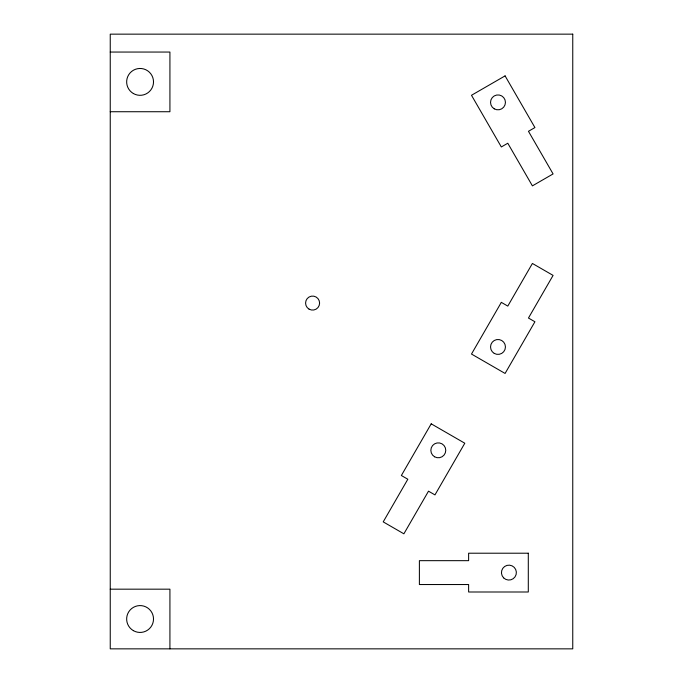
<?xml version="1.0" encoding="UTF-8"?>
<svg xmlns="http://www.w3.org/2000/svg" width="683" height="683" viewBox="0 0 683 683"><rect width="100%" height="100%" fill="white"/><g stroke="black" fill="none" stroke-linecap="round" stroke-linejoin="round"><path stroke-width="1.02" d="M110.245 52.053L169.922 52.053L169.922 111.73L110.245 111.73M110.245 589.173L169.922 589.173L169.922 648.85M431.204 423.827L401.365 475.505L407.828 479.235L383.214 521.88L403.884 533.816L428.506 491.171L434.96 494.902L464.799 443.224L431.204 423.827M501.331 302.364L471.492 354.05L505.087 373.447L534.926 321.761L528.463 318.03L553.085 275.394L532.407 263.459L507.793 306.095L501.331 302.364M505.087 75.881L471.492 95.278L501.331 146.965L507.793 143.234L532.407 185.87L553.085 173.934L528.463 131.298L534.926 127.567L505.087 75.881M572.755 34.15L110.245 34.15L110.245 648.85L572.755 648.85L572.755 34.15M528.3 553.213L468.623 553.213L468.623 560.666L419.388 560.666L419.388 584.537L468.623 584.537L468.623 591.999L528.3 591.999L528.3 553.213M133.364 93.52A13.429 13.429 0 0 0 153.513 81.892A13.429 13.429 0 0 0 133.364 70.264A13.429 13.429 0 0 0 133.364 93.52M133.364 630.64A13.429 13.429 0 0 0 153.513 619.011A13.429 13.429 0 0 0 133.364 607.383A13.429 13.429 0 0 0 133.364 630.64M503.636 577.878A7.462 7.462 0 0 0 516.117 574.54A7.462 7.462 0 0 0 506.982 565.396A7.462 7.462 0 0 0 503.636 577.878M434.576 456.782A7.462 7.462 0 0 0 445.768 450.319A7.462 7.462 0 0 0 434.576 443.856A7.462 7.462 0 0 0 434.576 456.782M494.253 353.41A7.462 7.462 0 0 0 505.446 346.955A7.462 7.462 0 0 0 494.253 340.493A7.462 7.462 0 0 0 494.253 353.41M494.253 108.836A7.462 7.462 0 0 0 505.446 102.382A7.462 7.462 0 0 0 494.253 95.919A7.462 7.462 0 0 0 494.253 108.836M309.083 309.151A7.009 7.009 0 0 0 319.601 303.081A7.009 7.009 0 0 0 309.083 297.011A7.009 7.009 0 0 0 309.083 309.151"/></g></svg>
